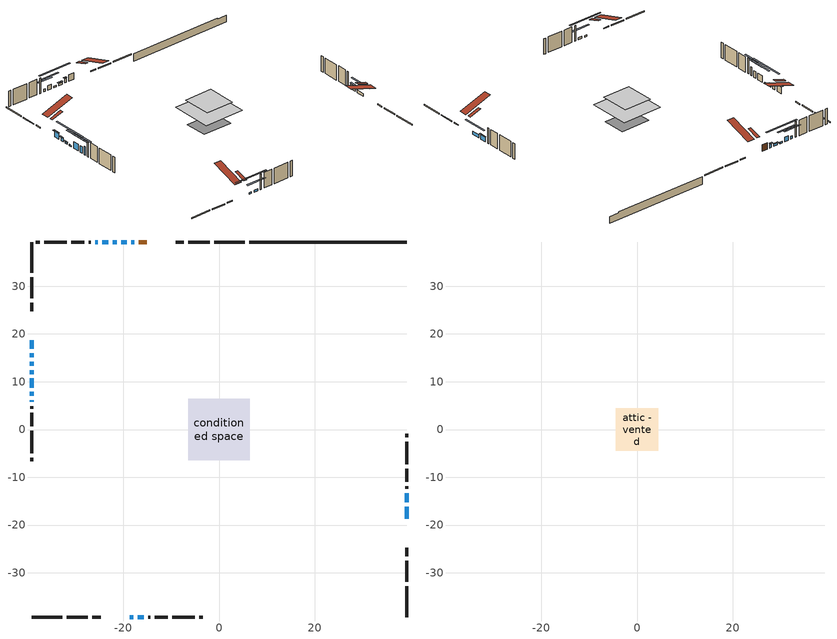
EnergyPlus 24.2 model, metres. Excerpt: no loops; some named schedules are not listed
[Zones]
conditioned space
 floor outside (Floor1 construction): -2.36,-2.36 -2.36,2.36 2.36,2.36 2.36,-2.36 z0.31
 floor adiabatic (AdiabaticFloorConstruction): -6.46,-6.46 -6.46,6.46 6.46,6.46 6.46,-6.46 z2.75
 floor foundation (Slab1 construction): -4.73,-3.5 -4.73,3.5 4.73,3.5 4.73,-3.5 z-2.01
 wall outside (RimJoist1 construction): 5.4,39.25 -1.04,39.25 / -39.25,-39.25 -32.81,-39.25 / -39.25,39.25 -39.25,32.81 / 39.25,-39.25 39.25,-32.81 z0.31:0.61
 wall outside (RimJoist2 construction): -1.97,39.25 -6.41,39.25 / -31.88,-39.25 -27.44,-39.25 / -39.25,31.88 -39.25,27.44 / 39.25,-31.88 39.25,-27.44 z0.31:0.61
 wall outside (RimJoist3 construction): -7.34,39.25 -9.07,39.25 / -26.51,-39.25 -24.78,-39.25 / -39.25,26.51 -39.25,24.78 / 39.25,-26.51 39.25,-24.78 z0.31:0.61
 wall outside (AdiabaticWallConstruction 1): -15.13,39.25 -16.85,39.25 z0.31:2.34
 wall outside (AdiabaticWallConstruction): 39.25,-18.72 39.25,-16.13 / -25.35,39.25 -25.89,39.25 z0.31:1.17; 39.25,-15.2 39.25,-13.29 z0.31:1.83; -17.77,39.25 -18.36,39.25 z0.31:1.63; -19.29,39.25 -20.51,39.25 / -17,-39.25 -15.78,-39.25 z0.31:0.92; -39.25,18.72 -39.25,16.91 / -39.25,7.85 -39.25,7.09 z0.31:2.29; -39.25,15.99 -39.25,15.15 z0.31:1.53; -39.25,14.22 -39.25,13.33 z0.31:0.95; -21.43,39.25 -22.22,39.25 / -18.72,-39.25 -17.93,-39.25 / -39.25,12.4 -39.25,11.61 z0.31:0.72; -23.15,39.25 -24.42,39.25 z0.31:1.66; -39.25,10.68 -39.25,8.78 z0.31:2.34; -39.25,6.16 -39.25,5.78 z0.31:2.95
 wall outside (Wall1 construction): -26.81,39.25 -27.28,39.25 / -14.85,-39.25 -14.39,-39.25 / -39.25,4.85 -39.25,4.38 / 39.25,-12.36 39.25,-11.9 z0.31:5.19
 wall outside (Wall2 construction): -28.21,39.25 -30.97,39.25 / -13.46,-39.25 -10.7,-39.25 / -39.25,3.45 -39.25,0.69 / 39.25,-10.97 39.25,-8.2 z0.31:5.19
 wall outside (Wall3 construction): -31.9,39.25 -36.63,39.25 / -9.77,-39.25 -5.04,-39.25 / -39.25,-0.24 -39.25,-4.96 / 39.25,-7.28 39.25,-2.55 z0.31:5.19
 wall outside (Wall4 construction): -37.56,39.25 -38.32,39.25 / -4.11,-39.25 -3.35,-39.25 / -39.25,-5.89 -39.25,-6.66 / 39.25,-1.62 39.25,-0.86 z0.31:5.19
 wall foundation (FoundationWall1 construction): 6.33,39.25,-2.01 6.33,39.25,0.31 35.96,39.25,0.31 35.96,39.25,0.02 39.25,39.25,0.02 39.25,39.25,-2.01
 window (WindowConstruction): 39.25,-18.72 39.25,-16.13 z0.31:1.17
 window (WindowConstruction 7): 39.25,-15.2 39.25,-13.29 z0.31:1.83
 window (WindowConstruction 8): -17.77,39.25 -18.36,39.25 z0.31:1.63
 window (WindowConstruction 9): -19.29,39.25 -20.51,39.25 z0.31:0.92
 window (WindowConstruction 10): -39.25,18.72 -39.25,16.91 z0.31:2.29
 window (WindowConstruction 11): -39.25,15.98 -39.25,15.15 z0.31:1.53
 window (WindowConstruction 12): -39.25,14.22 -39.25,13.33 z0.31:0.94
 window (WindowConstruction 13): -21.44,39.25 -22.22,39.25 z0.31:0.72
 window (WindowConstruction 14): -18.72,-39.25 -17.93,-39.25 z0.31:0.72
 window (WindowConstruction 15): -39.25,12.4 -39.25,11.61 z0.31:0.72
 window (WindowConstruction 1): -23.15,39.25 -24.42,39.25 z0.31:1.66
 window (WindowConstruction 2): -25.35,39.25 -25.88,39.25 z0.31:1.17
 window (WindowConstruction 3): -17,-39.25 -15.78,-39.25 z0.31:0.92
 window (WindowConstruction 4): -39.25,10.68 -39.25,8.78 z0.31:2.34
 window (WindowConstruction 5): -39.25,7.85 -39.25,7.09 z0.31:2.29
 window (WindowConstruction 6): -39.25,6.16 -39.25,5.78 z0.31:2.95
 door (Door): -15.13,39.25 -16.85,39.25 z0.31:2.34
 ceiling adiabatic (AdiabaticFloorConstruction): 6.46,-6.46 6.46,6.46 -6.46,6.46 -6.46,-6.46 z2.75
 roof outside (Roof2 construction): -14.2,39.25,5.19 -14.2,35.55,6.42 -13.22,35.55,6.42 -13.22,39.25,5.19; -19.65,-39.25,5.19 -19.65,-35.55,6.42 -20.62,-35.55,6.42 -20.62,-39.25,5.19; -39.25,19.65,5.19 -35.55,19.65,6.42 -35.55,20.62,6.42 -39.25,20.62,5.19; 39.25,-19.65,5.19 35.55,-19.65,6.42 35.55,-20.62,6.42 39.25,-20.62,5.19
attic - vented
 floor to conditioned space (Floor2 construction Reversed): -4.47,-4.47 -4.47,4.47 4.47,4.47 4.47,-4.47 z5.19
 roof outside (Roof1 construction): -12.3,39.25,5.19 -12.3,30.53,8.09 -10,30.53,8.09 -10,39.25,5.19; -21.55,-39.25,5.19 -21.55,-30.53,8.09 -23.85,-30.53,8.09 -23.85,-39.25,5.19; -39.25,21.55,5.19 -30.53,21.55,8.09 -30.53,23.85,8.09 -39.25,23.85,5.19; 39.25,-21.55,5.19 30.53,-21.55,8.09 30.53,-23.85,8.09 39.25,-23.85,5.19
shading: 39.25,-13.49 39.25,-21.36 39.66,-21.36 39.66,-13.49 z3.81; 39.25,-13.09 39.25,-15.4 39.66,-15.4 39.66,-13.09 z2.04; -18.56,39.25 -17.57,39.25 -17.57,39.66 -18.56,39.66 z1.83; -20.71,39.25 -19.09,39.25 -19.09,39.66 -20.71,39.66 z1.12; -39.25,16.71 -39.25,18.92 -39.66,18.92 -39.66,16.71 z2.49; -39.25,14.95 -39.25,16.19 -39.66,16.19 -39.66,14.95 z1.73; -39.25,13.13 -39.25,14.42 -39.66,14.42 -39.66,13.13 z1.15; -27.3,39.25 -16.36,39.25 -16.36,39.66 -27.3,39.66 z5.8; -12.85,-39.25 -23.8,-39.25 -23.8,-39.66 -12.85,-39.66 z5.8; -39.25,6.53 -39.25,17.48 -39.66,17.48 -39.66,6.53 z5.8; -27.06,39.25 -20.51,39.25 -20.51,39.66 -27.06,39.66 z4.3; -28.52,39.25 -22.71,39.25 -22.71,39.66 -28.52,39.66 z3.81; -13.14,-39.25 -19.64,-39.25 -19.64,-39.66 -13.14,-39.66 z3.56; -39.25,6.14 -39.25,13.32 -39.66,13.32 -39.66,6.14 z4.98; -39.25,4.45 -39.25,10.49 -39.66,10.49 -39.66,4.45 z4.93; -39.25,3.14 -39.25,8.8 -39.66,8.8 -39.66,3.14 z5.59
[Building]
Building 1: Terrain=Suburbs
[Site:Location]
Erieau AUT_ON: Latitude {deg}=42.25; Longitude {deg}=-81.9; Time Zone {hr}=-5; Elevation {m}=178; Keep Site Location Information=Yes
[Site:GroundTemperature:Shallow]
5.2292, 3.30147, 3.1471, 4.0619, 7.73432, 11.3896, 14.5586, 16.5661, 16.7366, 15.1039, 12.0157, 8.47254
[Site:WaterMainsTemperature]
Calculation Method=Schedule; Temperature Schedule=mains temperature schedule
[Material] Roughness=Rough; Thermal Absorptance=0.9
Name | Thickness {m} | Conductivity {W/m-K} | Density {kg/m3} | Specific Heat {J/kg-K} | Solar Absorptance | Visible Absorptance
asphalt or fiberglass shingles | 0.00635 | 0.162714 | 1121.4 | 1465.45 | 0.4 | 0.4
ceiling loosefill ins | 0.169333 | 0.0480833 | 16.02 | 1046.75 | 0.7 | 0.7
ceiling stud and cavity | 0.1397 | 0.103981 | 65.682 | 1177.47 | 0.7 | 0.7
concrete 4.0 in. | 0.1016 | 1.803125 | 2242.8 | 837.4 | 0.7 | 0.7
concrete 8.0 in. | 0.2032 | 1.803125 | 2242.8 | 837.4 | 0.7 | 0.7
door material | 0.04445 | 0.053851 | 512.64 | 1214.23 | 0.7 | 0.7
exterior vertical ins | 0.00751583 | 0.029427 | 32.04 | 1214.23 | 0.7 | 0.7
floor covering | 0.0127 | 0.0433444 | 54.468 | 1339.84 | 0.6 | 0.6
floor rigid ins | 0.103632 | 0.029427 | 32.04 | 1214.23 | 0.7 | 0.7
floor rigid ins 1; wall rigid ins | 0.512978 | 0.029427 | 32.04 | 1214.23 | 0.7 | 0.7
floor stud and cavity | 0.1397 | 0.231172 | 92.3553 | 1139.71 | 0.7 | 0.7
floor stud and cavity 1 | 0.1397 | 1.75129 | 37.0049 | 1207.88 | 0.7 | 0.7
furniture material conditioned space 1 | 0.1524 | 0.115458 | 640.8 | 1214.23 | 0.6 | 0.6
gypsum board | 0.0127 | 0.160291 | 801 | 837.4 | 0.6 | 0.6
gypsum board 1 | 0.0127 | 0.160291 | 801 | 837.4 | 0.7 | 0.7
osb sheathing 0.5 in. | 0.0127 | 0.115458 | 512.64 | 1214.23 | 0.7 | 0.7
osb sheathing 0.75 in. | 0.01905 | 0.115458 | 512.64 | 1214.23 | 0.7 | 0.7
osb sheathing 2.0 in. | 0.0508 | 0.115458 | 512.64 | 1214.23 | 0.7 | 0.7
rim joist rigid ins; roof rigid ins | 0.051816 | 0.029427 | 32.04 | 1214.23 | 0.7 | 0.7
rim joist stud and cavity | 0.0508 | 0.308293 | 125.044 | 1163.47 | 0.6 | 0.6
rim joist stud and cavity 1 | 0.0508 | 0.311623 | 125.044 | 1163.47 | 0.6 | 0.6
rim joist stud and cavity 2 | 0.0508 | 0.325695 | 125.044 | 1163.47 | 0.6 | 0.6
roof stud and cavity | 0.2032 | 0.22998 | 78.34581 | 1123.46 | 0.7 | 0.7
slab rigid ins | 0.00025908 | 0.029427 | 32.04 | 1214.23 | 0.7 | 0.7
wall stud and cavity | 0.1397 | 0.0868986 | 139.0536 | 1170.24 | 0.7 | 0.7
wall stud and cavity 1 | 0.1397 | 0.0824723 | 139.0536 | 1170.24 | 0.7 | 0.7
wall stud and cavity 2 | 0.1397 | 0.0818765 | 139.0536 | 1170.24 | 0.7 | 0.7
wall stud and cavity 3 | 0.1397 | 0.112697 | 139.0536 | 1170.24 | 0.7 | 0.7
wall stud and cavity 4 | 0.0889 | 0.380278 | 52.3479 | 1209.89 | 0.7 | 0.7
wall stud and cavity 5 | 0.0889 | 0.391764 | 83.0341 | 1211.67 | 0.7 | 0.7
wood siding | 0.0254 | 0.102417 | 544.68 | 1172.36 | 0.4 | 0.4
wood siding 1; wood siding 2; wood siding 3 | 0.0254 | 0.102417 | 544.68 | 1172.36 | 0.7 | 0.7
[WindowMaterial:SimpleGlazingSystem]
Name | U-Factor {W/m2-K} | Solar Heat Gain Coefficient
WindowMaterial | 2.4739 | 0.61
WindowMaterial 1 | 2.42507 | 0.63
WindowMaterial 10 | 2.94177 | 0.65
WindowMaterial 11 | 2.557939 | 0.57
WindowMaterial 12 | 2.66525 | 0.52
WindowMaterial 2 | 2.59371 | 0.55
WindowMaterial 3 | 2.5375 | 0.58
WindowMaterial 4 | 2.97414 | 0.6
WindowMaterial 5 | 3.01899 | 0.58
WindowMaterial 6 | 3.3222 | 0.59
WindowMaterial 7 | 2.381921 | 0.65
WindowMaterial 8 | 2.53977 | 0.58
WindowMaterial 9 | 2.97981 | 0.59
[Construction]
AdiabaticFloorConstruction: floor stud and cavity 1, floor rigid ins 1, osb sheathing 0.75 in., floor covering
AdiabaticWallConstruction: wood siding 2, wall rigid ins, wall stud and cavity 4, gypsum board
AdiabaticWallConstruction 1: wood siding 3, wall rigid ins, wall stud and cavity 4, gypsum board
Door: door material
Floor1 construction: floor stud and cavity, floor rigid ins, osb sheathing 0.75 in., floor covering
Floor2 construction Reversed: gypsum board, ceiling stud and cavity, ceiling loosefill ins
FoundationWall1 construction: concrete 8.0 in., gypsum board 1
furniture construction conditioned space 1: furniture material conditioned space 1
PartitionWallConstruction: gypsum board, wall stud and cavity 5, gypsum board
RimJoist1 construction: wood siding 1, rim joist rigid ins, osb sheathing 2.0 in., rim joist stud and cavity
RimJoist2 construction: wood siding 1, rim joist rigid ins, osb sheathing 2.0 in., rim joist stud and cavity 1
RimJoist3 construction: wood siding 1, rim joist rigid ins, osb sheathing 2.0 in., rim joist stud and cavity 2
Roof1 construction: asphalt or fiberglass shingles
Roof2 construction: asphalt or fiberglass shingles, roof rigid ins, osb sheathing 0.75 in., roof stud and cavity, gypsum board
Slab1 construction: slab rigid ins, concrete 4.0 in.
Wall1 construction: wood siding, osb sheathing 0.5 in., wall stud and cavity, gypsum board
Wall2 construction: wood siding, osb sheathing 0.5 in., wall stud and cavity 1, gypsum board
Wall3 construction: wood siding, osb sheathing 0.5 in., wall stud and cavity 2, gypsum board
Wall4 construction: wood siding, osb sheathing 0.5 in., wall stud and cavity 3, gypsum board
WindowConstruction: WindowMaterial
WindowConstruction 1: WindowMaterial 1
WindowConstruction 10: WindowMaterial 9
WindowConstruction 11: WindowMaterial 10
WindowConstruction 12: WindowMaterial 11
WindowConstruction 13; WindowConstruction 14; WindowConstruction 15: WindowMaterial 12
WindowConstruction 2: WindowMaterial 2
WindowConstruction 3; WindowConstruction 9: WindowMaterial 3
WindowConstruction 4: WindowMaterial 4
WindowConstruction 5: WindowMaterial 5
WindowConstruction 6: WindowMaterial 6
WindowConstruction 7: WindowMaterial 7
WindowConstruction 8: WindowMaterial 8
[Zone] Multiplier=1; Part of Total Floor Area=Yes
Name | Volume {m3}
attic - vented | 37.7619
conditioned space | 595.8
[Space]
Name | Zone | Volume {m3}
attic - vented 1 | attic - vented | 37.7619
conditioned space 1 | conditioned space | 595.8
[ZoneInfiltration:EffectiveLeakageArea]
infil attic - vented 1: Zone or Space=attic - vented 1; Schedule=Always On Discrete; Effective Air Leakage Area {cm2}=3843.36; Stack Coefficient=0.000202022; Wind Coefficient=9.60327e-06
[ZoneMixing]
whole house fan mix: Zone or Space=attic - vented; Schedule=Always On Continuous; Design Flow Rate Calculation Method=Flow/Zone; Design Flow Rate {m3/s}=0; Source Zone or Space=conditioned space
[SurfaceProperty:ExposedFoundationPerimeter]
Slab1: Exposed Perimeter Calculation Method=TotalExposedPerimeter; Total Exposed Perimeter {m}=32.918
[InternalMass] Zone or ZoneList=conditioned space; Space or SpaceList=conditioned space 1
Name | Construction | Surface Area {m2}
furniture mass conditioned space 1 | furniture construction conditioned space 1 | 102.092
partition wall mass | PartitionWallConstruction | 255.23
[Lights]
interior lighting: Zone or ZoneList or Space or SpaceList=conditioned space 1; Schedule=interior lighting schedule; Design Level Calculation Method=LightingLevel; Lighting Level {W}=343.2; Return Air Fraction=0; Fraction Radiant=0.6; Fraction Visible=0.2; Fraction Replaceable=1
[People]
occupants: Zone or ZoneList or Space or SpaceList=conditioned space 1; Number of People Schedule=occupants schedule; Number of People Calculation Method=People; Number of People=3; Fraction Radiant=0.314171; Sensible Heat Fraction=0.56303; Activity Level Schedule=occupants activity schedule; Carbon Dioxide Generation Rate {m3/s-W}=0; Enable ASHRAE 55 Comfort Warnings=No; Mean Radiant Temperature Calculation Type=EnclosureAveraged
[ElectricEquipment] Zone or ZoneList or Space or SpaceList=conditioned space 1; Design Level Calculation Method=EquipmentLevel
Name | Schedule | Design Level {W} | Fraction Latent | Fraction Radiant | Fraction Lost
clothes dryer | clothes dryer schedule | 140.772 | 0.015 | 0.081 | 0.85
clothes washer | clothes washer schedule | 32.1985 | 0.03 | 0.162 | 0.7
cooking range | cooking range schedule | 215.147 | 0.08 | 0.432 | 0.2
dishwasher | dishwasher schedule | 66.8632 | 0.3 | 0.18 | 0.4
fridge | fridge schedule | 72.9452 | 0 | 0.6 | 0
mech vent bath fan 0 | mech vent bath fan 0 schedule | 50.2 | 0 | 0 | 1
mech vent bath fan 1 | mech vent bath fan 1 schedule | 50.2 | 0 | 0 | 1
mech vent house fan | mech vent house fan schedule | 0 | 0 | 0 | 1
mech vent house fan cfis | mech vent house fan cfis schedule | 0 | 0 | 0 | 0
mech vent range fan 0 | mech vent range fan 0 schedule | 57 | 0 | 0 | 1
misc plug loads | misc plug loads schedule | 494.7 | 0.045 | 0.513 | 0.1
whole house fan | Always On Discrete | 0 | 0 | 0 | 1
[OtherEquipment] Zone or ZoneList or Space or SpaceList=conditioned space 1; Design Level Calculation Method=EquipmentLevel
Name | Fuel Type | Schedule | Design Level {W} | Fraction Latent | Fraction Radiant | Fraction Lost
clothes dryer 1 | Electricity | clothes dryer schedule | 0 | 0.015 | 0.081 | 0.85
cooking range 1 | Electricity | cooking range schedule | 0 | 0.08 | 0.432 | 0.2
general water use latent | None | general water use schedule | 62.594 | 1 | 0 | 0
general water use sensible | None | general water use schedule | -61.6891 | 0 | 0.6 | 0
mech vent house fan latent load | None | Always On Discrete | 0 | 1 | 0 | 0
mech vent house fan sensible load | None | Always On Discrete | 0 | 0 | 0 | 0
water heater energy adjustment1 | NaturalGas | Always On Discrete | 0.01 | 0 | 0 | 1
[ZoneInfiltration:DesignFlowRate] Zone or ZoneList or Space or SpaceList=conditioned space 1; Schedule=Always On Discrete; Design Flow Rate Calculation Method=Flow/Zone; Design Flow Rate {m3/s}=0
infil flow; natural vent flow; whole house fan flow
[Foundation:Kiva]
Foundation Kiva 1: Initial Indoor Air Temperature {C}=18; Wall Height Above Grade {m}=0.309982; Wall Depth Below Slab {m}=0.2032; Custom Block Material Name 1=exterior vertical ins; Custom Block Depth 1 {m}=2.31999; Custom Block X Position 1 {m}=0.2159; Custom Block Z Position 1 {m}=0
[Foundation:Kiva:Settings]
Soil Conductivity {W/m-K}=0.849921; Soil Density {kg/m3}=1842.3; Soil Specific Heat {J/kg-K}=418.7; Ground Solar Absorptivity=0.9; Ground Thermal Absorptivity=0.9; Ground Surface Roughness {m}=0.03; Far-Field Width {m}=40; Deep-Ground Boundary Condition=ZeroFlux; Deep-Ground Depth {m}=40; Minimum Cell Dimension {m}=0.2; Maximum Cell Growth Coefficient=3; Simulation Timestep=Timestep
[Exterior:Lights]
exterior lighting: Schedule=exterior lighting schedule; Design Level {W}=75.6
[Schedule:Constant]
Name | Hourly Value
Always On Continuous; mech vent house fan schedule; mech vent house fan cfis schedule; Always On Discrete | 1
occupants activity schedule | 117.228
fridge schedule | 0
[Schedule:Week:Daily]
interior lighting schedule Week Rule - Jan1-Jan27: interior lighting schedule day, interior lighting schedule day, interior lighting schedule day, interior lighting schedule day, interior lighting schedule day, interior lighting schedule day, interior lighting schedule day, interior lighting schedule default day, interior lighting schedule default day, interior lighting schedule default day, interior lighting schedule default day, interior lighting schedule default day
interior lighting schedule Week Rule - Jan28-Feb3: interior lighting schedule day, interior lighting schedule day, interior lighting schedule day, interior lighting schedule day, interior lighting schedule day 1, interior lighting schedule day 1, interior lighting schedule day 1, interior lighting schedule default day, interior lighting schedule default day, interior lighting schedule default day, interior lighting schedule default day, interior lighting schedule default day
interior lighting schedule Week Rule - Feb4-Feb24: interior lighting schedule day 1, interior lighting schedule day 1, interior lighting schedule day 1, interior lighting schedule day 1, interior lighting schedule day 1, interior lighting schedule day 1, interior lighting schedule day 1, interior lighting schedule default day, interior lighting schedule default day, interior lighting schedule default day, interior lighting schedule default day, interior lighting schedule default day
interior lighting schedule Week Rule - Feb25-Mar3: interior lighting schedule day 1, interior lighting schedule day 1, interior lighting schedule day 1, interior lighting schedule day 1, interior lighting schedule day 2, interior lighting schedule day 2, interior lighting schedule day 2, interior lighting schedule default day, interior lighting schedule default day, interior lighting schedule default day, interior lighting schedule default day, interior lighting schedule default day
interior lighting schedule Week Rule - Mar4-Mar31: interior lighting schedule day 2, interior lighting schedule day 2, interior lighting schedule day 2, interior lighting schedule day 2, interior lighting schedule day 2, interior lighting schedule day 2, interior lighting schedule day 2, interior lighting schedule default day, interior lighting schedule default day, interior lighting schedule default day, interior lighting schedule default day, interior lighting schedule default day
interior lighting schedule Week Rule - Apr1-Apr28: interior lighting schedule day 3, interior lighting schedule day 3, interior lighting schedule day 3, interior lighting schedule day 3, interior lighting schedule day 3, interior lighting schedule day 3, interior lighting schedule day 3, interior lighting schedule default day, interior lighting schedule default day, interior lighting schedule default day, interior lighting schedule default day, interior lighting schedule default day
interior lighting schedule Week Rule - Apr29-May5: interior lighting schedule day 3, interior lighting schedule day 3, interior lighting schedule day 4, interior lighting schedule day 4, interior lighting schedule day 4, interior lighting schedule day 4, interior lighting schedule day 4, interior lighting schedule default day, interior lighting schedule default day, interior lighting schedule default day, interior lighting schedule default day, interior lighting schedule default day
interior lighting schedule Week Rule - May6-May26: interior lighting schedule day 4, interior lighting schedule day 4, interior lighting schedule day 4, interior lighting schedule day 4, interior lighting schedule day 4, interior lighting schedule day 4, interior lighting schedule day 4, interior lighting schedule default day, interior lighting schedule default day, interior lighting schedule default day, interior lighting schedule default day, interior lighting schedule default day
interior lighting schedule Week Rule - May27-Jun2: interior lighting schedule day 4, interior lighting schedule day 4, interior lighting schedule day 4, interior lighting schedule day 4, interior lighting schedule day 4, interior lighting schedule day 5, interior lighting schedule day 5, interior lighting schedule default day, interior lighting schedule default day, interior lighting schedule default day, interior lighting schedule default day, interior lighting schedule default day
interior lighting schedule Week Rule - Jun3-Jun30: interior lighting schedule day 5, interior lighting schedule day 5, interior lighting schedule day 5, interior lighting schedule day 5, interior lighting schedule day 5, interior lighting schedule day 5, interior lighting schedule day 5, interior lighting schedule default day, interior lighting schedule default day, interior lighting schedule default day, interior lighting schedule default day, interior lighting schedule default day
interior lighting schedule Week Rule - Jul1-Jul28: interior lighting schedule day 6, interior lighting schedule day 6, interior lighting schedule day 6, interior lighting schedule day 6, interior lighting schedule day 6, interior lighting schedule day 6, interior lighting schedule day 6, interior lighting schedule default day, interior lighting schedule default day, interior lighting schedule default day, interior lighting schedule default day, interior lighting schedule default day
interior lighting schedule Week Rule - Jul29-Aug4: interior lighting schedule day 6, interior lighting schedule day 6, interior lighting schedule day 6, interior lighting schedule day 7, interior lighting schedule day 7, interior lighting schedule day 7, interior lighting schedule day 7, interior lighting schedule default day, interior lighting schedule default day, interior lighting schedule default day, interior lighting schedule default day, interior lighting schedule default day
interior lighting schedule Week Rule - Aug5-Aug25: interior lighting schedule day 7, interior lighting schedule day 7, interior lighting schedule day 7, interior lighting schedule day 7, interior lighting schedule day 7, interior lighting schedule day 7, interior lighting schedule day 7, interior lighting schedule default day, interior lighting schedule default day, interior lighting schedule default day, interior lighting schedule default day, interior lighting schedule default day
interior lighting schedule Week Rule - Aug26-Sep1: interior lighting schedule day 7, interior lighting schedule day 7, interior lighting schedule day 7, interior lighting schedule day 7, interior lighting schedule day 7, interior lighting schedule day 7, interior lighting schedule day 8, interior lighting schedule default day, interior lighting schedule default day, interior lighting schedule default day, interior lighting schedule default day, interior lighting schedule default day
interior lighting schedule Week Rule - Sep2-Sep29: interior lighting schedule day 8, interior lighting schedule day 8, interior lighting schedule day 8, interior lighting schedule day 8, interior lighting schedule day 8, interior lighting schedule day 8, interior lighting schedule day 8, interior lighting schedule default day, interior lighting schedule default day, interior lighting schedule default day, interior lighting schedule default day, interior lighting schedule default day
interior lighting schedule Week Rule - Sep30-Oct6: interior lighting schedule day 8, interior lighting schedule day 9, interior lighting schedule day 9, interior lighting schedule day 9, interior lighting schedule day 9, interior lighting schedule day 9, interior lighting schedule day 9, interior lighting schedule default day, interior lighting schedule default day, interior lighting schedule default day, interior lighting schedule default day, interior lighting schedule default day
interior lighting schedule Week Rule - Oct7-Oct27: interior lighting schedule day 9, interior lighting schedule day 9, interior lighting schedule day 9, interior lighting schedule day 9, interior lighting schedule day 9, interior lighting schedule day 9, interior lighting schedule day 9, interior lighting schedule default day, interior lighting schedule default day, interior lighting schedule default day, interior lighting schedule default day, interior lighting schedule default day
interior lighting schedule Week Rule - Oct28-Nov3: interior lighting schedule day 9, interior lighting schedule day 9, interior lighting schedule day 9, interior lighting schedule day 9, interior lighting schedule day 10, interior lighting schedule day 10, interior lighting schedule day 10, interior lighting schedule default day, interior lighting schedule default day, interior lighting schedule default day, interior lighting schedule default day, interior lighting schedule default day
interior lighting schedule Week Rule - Nov4-Nov24: interior lighting schedule day 10, interior lighting schedule day 10, interior lighting schedule day 10, interior lighting schedule day 10, interior lighting schedule day 10, interior lighting schedule day 10, interior lighting schedule day 10, interior lighting schedule default day, interior lighting schedule default day, interior lighting schedule default day, interior lighting schedule default day, interior lighting schedule default day
interior lighting schedule Week Rule - Nov25-Dec1: interior lighting schedule day 10, interior lighting schedule day 10, interior lighting schedule day 10, interior lighting schedule day 10, interior lighting schedule day 10, interior lighting schedule day 10, interior lighting schedule day 11, interior lighting schedule default day, interior lighting schedule default day, interior lighting schedule default day, interior lighting schedule default day, interior lighting schedule default day
interior lighting schedule Week Rule - Dec2-Dec31: interior lighting schedule day 11, interior lighting schedule day 11, interior lighting schedule day 11, interior lighting schedule day 11, interior lighting schedule day 11, interior lighting schedule day 11, interior lighting schedule day 11, interior lighting schedule default day, interior lighting schedule default day, interior lighting schedule default day, interior lighting schedule default day, interior lighting schedule default day
occupants schedule Week Rule - Jan1-Dec31: occupants schedule day, occupants schedule day, occupants schedule day, occupants schedule day, occupants schedule day, occupants schedule day, occupants schedule day, occupants schedule default day, occupants schedule default day, occupants schedule default day, occupants schedule default day, occupants schedule default day
clothes dryer schedule Week Rule - Jan1-Dec31: clothes dryer schedule day, clothes dryer schedule day, clothes dryer schedule day, clothes dryer schedule day, clothes dryer schedule day, clothes dryer schedule day, clothes dryer schedule day, clothes dryer schedule default day, clothes dryer schedule default day, clothes dryer schedule default day, clothes dryer schedule default day, clothes dryer schedule default day
clothes washer schedule Week Rule - Jan1-Dec31: clothes washer schedule day, clothes washer schedule day, clothes washer schedule day, clothes washer schedule day, clothes washer schedule day, clothes washer schedule day, clothes washer schedule day, clothes washer schedule default day, clothes washer schedule default day, clothes washer schedule default day, clothes washer schedule default day, clothes washer schedule default day
cooking range schedule Week Rule - Jan1-Dec31: cooking range schedule day, cooking range schedule day, cooking range schedule day, cooking range schedule day, cooking range schedule day, cooking range schedule day, cooking range schedule day, cooking range schedule default day, cooking range schedule default day, cooking range schedule default day, cooking range schedule default day, cooking range schedule default day
dishwasher schedule Week Rule - Jan1-Dec31: dishwasher schedule day, dishwasher schedule day, dishwasher schedule day, dishwasher schedule day, dishwasher schedule day, dishwasher schedule day, dishwasher schedule day, dishwasher schedule default day, dishwasher schedule default day, dishwasher schedule default day, dishwasher schedule default day, dishwasher schedule default day
mech vent bath fan 0 schedule Week Rule - Jan1-Dec31: mech vent bath fan 0 schedule day, mech vent bath fan 0 schedule day, mech vent bath fan 0 schedule day, mech vent bath fan 0 schedule day, mech vent bath fan 0 schedule day, mech vent bath fan 0 schedule day, mech vent bath fan 0 schedule day, mech vent bath fan 0 schedule default day, mech vent bath fan 0 schedule default day, mech vent bath fan 0 schedule default day, mech vent bath fan 0 schedule default day, mech vent bath fan 0 schedule default day
mech vent bath fan 1 schedule Week Rule - Jan1-Dec31: mech vent bath fan 1 schedule day, mech vent bath fan 1 schedule day, mech vent bath fan 1 schedule day, mech vent bath fan 1 schedule day, mech vent bath fan 1 schedule day, mech vent bath fan 1 schedule day, mech vent bath fan 1 schedule day, mech vent bath fan 1 schedule default day, mech vent bath fan 1 schedule default day, mech vent bath fan 1 schedule default day, mech vent bath fan 1 schedule default day, mech vent bath fan 1 schedule default day
mech vent range fan 0 schedule Week Rule - Jan1-Dec31: mech vent range fan 0 schedule day, mech vent range fan 0 schedule day, mech vent range fan 0 schedule day, mech vent range fan 0 schedule day, mech vent range fan 0 schedule day, mech vent range fan 0 schedule day, mech vent range fan 0 schedule day, mech vent range fan 0 schedule default day, mech vent range fan 0 schedule default day, mech vent range fan 0 schedule default day, mech vent range fan 0 schedule default day, mech vent range fan 0 schedule default day
misc plug loads schedule Week Rule - Jan1-Dec31: misc plug loads schedule day, misc plug loads schedule day, misc plug loads schedule day, misc plug loads schedule day, misc plug loads schedule day, misc plug loads schedule day, misc plug loads schedule day, misc plug loads schedule default day, misc plug loads schedule default day, misc plug loads schedule default day, misc plug loads schedule default day, misc plug loads schedule default day
general water use schedule Week Rule - Jan1-Dec31: general water use schedule day, general water use schedule day, general water use schedule day, general water use schedule day, general water use schedule day, general water use schedule day, general water use schedule day, general water use schedule default day, general water use schedule default day, general water use schedule default day, general water use schedule default day, general water use schedule default day
exterior lighting schedule Week Rule - Jan1-Jan27: exterior lighting schedule day, exterior lighting schedule day, exterior lighting schedule day, exterior lighting schedule day, exterior lighting schedule day, exterior lighting schedule day, exterior lighting schedule day, exterior lighting schedule default day, exterior lighting schedule default day, exterior lighting schedule default day, exterior lighting schedule default day, exterior lighting schedule default day
exterior lighting schedule Week Rule - Jan28-Feb3: exterior lighting schedule day, exterior lighting schedule day, exterior lighting schedule day, exterior lighting schedule day, exterior lighting schedule day 1, exterior lighting schedule day 1, exterior lighting schedule day 1, exterior lighting schedule default day, exterior lighting schedule default day, exterior lighting schedule default day, exterior lighting schedule default day, exterior lighting schedule default day
exterior lighting schedule Week Rule - Feb4-Feb24: exterior lighting schedule day 1, exterior lighting schedule day 1, exterior lighting schedule day 1, exterior lighting schedule day 1, exterior lighting schedule day 1, exterior lighting schedule day 1, exterior lighting schedule day 1, exterior lighting schedule default day, exterior lighting schedule default day, exterior lighting schedule default day, exterior lighting schedule default day, exterior lighting schedule default day
exterior lighting schedule Week Rule - Feb25-Mar3: exterior lighting schedule day 1, exterior lighting schedule day 1, exterior lighting schedule day 1, exterior lighting schedule day 1, exterior lighting schedule day 2, exterior lighting schedule day 2, exterior lighting schedule day 2, exterior lighting schedule default day, exterior lighting schedule default day, exterior lighting schedule default day, exterior lighting schedule default day, exterior lighting schedule default day
exterior lighting schedule Week Rule - Mar4-Mar31: exterior lighting schedule day 2, exterior lighting schedule day 2, exterior lighting schedule day 2, exterior lighting schedule day 2, exterior lighting schedule day 2, exterior lighting schedule day 2, exterior lighting schedule day 2, exterior lighting schedule default day, exterior lighting schedule default day, exterior lighting schedule default day, exterior lighting schedule default day, exterior lighting schedule default day
exterior lighting schedule Week Rule - Apr1-Apr28: exterior lighting schedule day 3, exterior lighting schedule day 3, exterior lighting schedule day 3, exterior lighting schedule day 3, exterior lighting schedule day 3, exterior lighting schedule day 3, exterior lighting schedule day 3, exterior lighting schedule default day, exterior lighting schedule default day, exterior lighting schedule default day, exterior lighting schedule default day, exterior lighting schedule default day
[Schedule:Year]
interior lighting schedule: interior lighting schedule Week Rule - Jan1-Jan27, 1, 1, 1, 27, interior lighting schedule Week Rule - Jan28-Feb3, 1, 28, 2, 3, interior lighting schedule Week Rule - Feb4-Feb24, 2, 4, 2, 24, interior lighting schedule Week Rule - Feb25-Mar3, 2, 25, 3, 3, interior lighting schedule Week Rule - Mar4-Mar31, 3, 4, 3, 31, interior lighting schedule Week Rule - Apr1-Apr28, 4, 1, 4, 28, interior lighting schedule Week Rule - Apr29-May5, 4, 29, 5, 5, interior lighting schedule Week Rule - May6-May26, 5, 6, 5, 26, interior lighting schedule Week Rule - May27-Jun2, 5, 27, 6, 2, interior lighting schedule Week Rule - Jun3-Jun30, 6, 3, 6, 30, interior lighting schedule Week Rule - Jul1-Jul28, 7, 1, 7, 28, interior lighting schedule Week Rule - Jul29-Aug4, 7, 29, 8, 4, interior lighting schedule Week Rule - Aug5-Aug25, 8, 5, 8, 25, interior lighting schedule Week Rule - Aug26-Sep1, 8, 26, 9, 1, interior lighting schedule Week Rule - Sep2-Sep29, 9, 2, 9, 29, interior lighting schedule Week Rule - Sep30-Oct6, 9, 30, 10, 6, interior lighting schedule Week Rule - Oct7-Oct27, 10, 7, 10, 27, interior lighting schedule Week Rule - Oct28-Nov3, 10, 28, 11, 3, interior lighting schedule Week Rule - Nov4-Nov24, 11, 4, 11, 24, interior lighting schedule Week Rule - Nov25-Dec1, 11, 25, 12, 1, interior lighting schedule Week Rule - Dec2-Dec31, 12, 2, 12, 31
occupants schedule: occupants schedule Week Rule - Jan1-Dec31, 1, 1, 12, 31
clothes dryer schedule: clothes dryer schedule Week Rule - Jan1-Dec31, 1, 1, 12, 31
clothes washer schedule: clothes washer schedule Week Rule - Jan1-Dec31, 1, 1, 12, 31
cooking range schedule: cooking range schedule Week Rule - Jan1-Dec31, 1, 1, 12, 31
dishwasher schedule: dishwasher schedule Week Rule - Jan1-Dec31, 1, 1, 12, 31
mech vent bath fan 0 schedule: mech vent bath fan 0 schedule Week Rule - Jan1-Dec31, 1, 1, 12, 31
mech vent bath fan 1 schedule: mech vent bath fan 1 schedule Week Rule - Jan1-Dec31, 1, 1, 12, 31
mech vent range fan 0 schedule: mech vent range fan 0 schedule Week Rule - Jan1-Dec31, 1, 1, 12, 31
misc plug loads schedule: misc plug loads schedule Week Rule - Jan1-Dec31, 1, 1, 12, 31
general water use schedule: general water use schedule Week Rule - Jan1-Dec31, 1, 1, 12, 31
exterior lighting schedule: exterior lighting schedule Week Rule - Jan1-Jan27, 1, 1, 1, 27, exterior lighting schedule Week Rule - Jan28-Feb3, 1, 28, 2, 3, exterior lighting schedule Week Rule - Feb4-Feb24, 2, 4, 2, 24, exterior lighting schedule Week Rule - Feb25-Mar3, 2, 25, 3, 3, exterior lighting schedule Week Rule - Mar4-Mar31, 3, 4, 3, 31, exterior lighting schedule Week Rule - Apr1-Apr28, 4, 1, 4, 28, exterior lighting schedule Week Rule - Apr29-May5, 4, 29, 5, 5, exterior lighting schedule Week Rule - May6-May26, 5, 6, 5, 26, exterior lighting schedule Week Rule - May27-Jun2, 5, 27, 6, 2, exterior lighting schedule Week Rule - Jun3-Jun30, 6, 3, 6, 30, exterior lighting schedule Week Rule - Jul1-Jul28, 7, 1, 7, 28, exterior lighting schedule Week Rule - Jul29-Aug4, 7, 29, 8, 4, exterior lighting schedule Week Rule - Aug5-Aug25, 8, 5, 8, 25, exterior lighting schedule Week Rule - Aug26-Sep1, 8, 26, 9, 1, exterior lighting schedule Week Rule - Sep2-Sep29, 9, 2, 9, 29, exterior lighting schedule Week Rule - Sep30-Oct6, 9, 30, 10, 6, exterior lighting schedule Week Rule - Oct7-Oct27, 10, 7, 10, 27, exterior lighting schedule Week Rule - Oct28-Nov3, 10, 28, 11, 3, exterior lighting schedule Week Rule - Nov4-Nov24, 11, 4, 11, 24, exterior lighting schedule Week Rule - Nov25-Dec1, 11, 25, 12, 1, exterior lighting schedule Week Rule - Dec2-Dec31, 12, 2, 12, 31
[Schedule:Compact]
mains temperature schedule: Through: 01/01, For: AllDays, Until: 24:00, 8.89333, Through: 01/02, For: AllDays, Until: 24:00, 8.82722, Through: 01/03, For: AllDays, Until: 24:00, 8.76167, Through: 01/04, For: AllDays, Until: 24:00, 8.69778, Through: 01/05, For: AllDays, Until: 24:00, 8.635, Through: 01/06, For: AllDays, Until: 24:00, 8.57333, Through: 01/07, For: AllDays, Until: 24:00, 8.51333, Through: 01/08, For: AllDays, Until: 24:00, 8.455, Through: 01/09, For: AllDays, Until: 24:00, 8.39778, Through: 01/10, For: AllDays, Until: 24:00, 8.34167, Through: 01/11, For: AllDays, Until: 24:00, 8.28722, Through: 01/12, For: AllDays, Until: 24:00, 8.23444, Through: 01/13, For: AllDays, Until: 24:00, 8.18278, Through: 01/14, For: AllDays, Until: 24:00, 8.13222, Through: 01/15, For: AllDays, Until: 24:00, 8.08389, Through: 01/16, For: AllDays, Until: 24:00, 8.03667, Through: 01/17, For: AllDays, Until: 24:00, 7.99111, Through: 01/18, For: AllDays, Until: 24:00, 7.94667, Through: 01/19, For: AllDays, Until: 24:00, 7.90389, Through: 01/20, For: AllDays, Until: 24:00, 7.86278, Through: 01/21, For: AllDays, Until: 24:00, 7.82333, Through: 01/22, For: AllDays, Until: 24:00, 7.78556, Through: 01/23, For: AllDays, Until: 24:00, 7.74889, Through: 01/24, For: AllDays, Until: 24:00, 7.71444, Through: 01/25, For: AllDays, Until: 24:00, 7.68111, Through: 01/26, For: AllDays, Until: 24:00, 7.64944, Through: 01/27, For: AllDays, Until: 24:00, 7.61944, Through: 01/28, For: AllDays, Until: 24:00, 7.59111, Through: 01/29, For: AllDays, Until: 24:00, 7.56444, Through: 01/30, For: AllDays, Until: 24:00, 7.53944, Through: 01/31, For: AllDays, Until: 24:00, 7.51611, Through: 02/01, For: AllDays, Until: 24:00, 7.49444, Through: 02/02, For: AllDays, Until: 24:00, 7.47389, Through: 02/03, For: AllDays, Until: 24:00, 7.45556, Through: 02/04, For: AllDays, Until: 24:00, 7.43889, Through: 02/05, For: AllDays, Until: 24:00, 7.42389, Through: 02/06, For: AllDays, Until: 24:00, 7.41056, Through: 02/07, For: AllDays, Until: 24:00, 7.39889, Through: 02/08, For: AllDays, Until: 24:00, 7.38833, Through: 02/09, For: AllDays, Until: 24:00, 7.38, Through: 02/10, For: AllDays, Until: 24:00, 7.37389, Through: 02/11, For: AllDays, Until: 24:00, 7.36889, Through: 02/12, For: AllDays, Until: 24:00, 7.36556, Through: 02/13, For: AllDays, Until: 24:00, 7.36389, Through: 02/14, For: AllDays, Until: 24:00, 7.36389, Through: 02/15, For: AllDays, Until: 24:00, 7.36611, Through: 02/16, For: AllDays, Until: 24:00, 7.36944, Through: 02/17, For: AllDays, Until: 24:00, 7.375, Through: 02/18, For: AllDays, Until: 24:00, 7.38167, Through: 02/19, For: AllDays, Until: 24:00, 7.39056, Through: 02/20, For: AllDays, Until: 24:00, 7.40056, Through: 02/21, For: AllDays, Until: 24:00, 7.41278, Through: 02/22, For: AllDays, Until: 24:00, 7.42667, Through: 02/23, For: AllDays, Until: 24:00, 7.44222, Through: 02/24, For: AllDays, Until: 24:00, 7.45889, Through: 02/25, For: AllDays, Until: 24:00, 7.47778, Through: 02/26, For: AllDays, Until: 24:00, 7.49833, Through: 02/27, For: AllDays, Until: 24:00, 7.52056, Through: 02/28, For: AllDays, Until: 24:00, 7.54444, Through: 03/01, For: AllDays, Until: 24:00, 7.56944, Through: 03/02, For: AllDays, Until: 24:00, 7.59667, Through: 03/03, For: AllDays, Until: 24:00, 7.62556, Through: 03/04, For: AllDays, Until: 24:00, 7.65556, Through: 03/05, For: AllDays, Until: 24:00, 7.68778, Through: 03/06, For: AllDays, Until: 24:00, 7.72111, Through: 03/07, For: AllDays, Until: 24:00, 7.75611, Through: 03/08, For: AllDays, Until: 24:00, 7.79278, Through: 03/09, For: AllDays, Until: 24:00, 7.83111, Through: 03/10, For: AllDays, Until: 24:00, 7.87111, Through: 03/11, For: AllDays, Until: 24:00, 7.91222, Through: 03/12, For: AllDays, Until: 24:00, 7.95556, Through: 03/13, For: AllDays, Until: 24:00, 8, Through: 03/14, For: AllDays, Until: 24:00, 8.04556, Through: 03/15, For: AllDays, Until: 24:00, 8.09333, Through: 03/16, For: AllDays, Until: 24:00, 8.14222, Through: 03/17, For: AllDays, Until: 24:00, 8.19278, Through: 03/18, For: AllDays, Until: 24:00, 8.24444, Through: 03/19, For: AllDays, Until: 24:00, 8.29778, Through: 03/20, For: AllDays, Until: 24:00, 8.35278, Through: 03/21, For: AllDays, Until: 24:00, 8.40889, Through: 03/22, For: AllDays, Until: 24:00, 8.46611, Through: 03/23, For: AllDays, Until: 24:00, 8.52556, Through: 03/24, For: AllDays, Until: 24:00, 8.58556, Through: 03/25, For: AllDays, Until: 24:00, 8.64722, Through: 03/26, For: AllDays, Until: 24:00, 8.71, Through: 03/27, For: AllDays, Until: 24:00, 8.77444, Through: 03/28, For: AllDays, Until: 24:00, 8.84, Through: 03/29, For: AllDays, Until: 24:00, 8.90667, Through: 03/30, For: AllDays, Until: 24:00, 8.975, Through: 03/31, For: AllDays, Until: 24:00, 9.04389, Through: 04/01, For: AllDays, Until: 24:00, 9.11444, Through: 04/02, For: AllDays, Until: 24:00, 9.18611, Through: 04/03, For: AllDays, Until: 24:00, 9.25889, Through: 04/04, For: AllDays, Until: 24:00, 9.33278, Through: 04/05, For: AllDays, Until: 24:00, 9.40833, Through: 04/06, For: AllDays, Until: 24:00, 9.48444, Through: 04/07, For: AllDays, Until: 24:00, 9.56167, Through: 04/08, For: AllDays, Until: 24:00, 9.64, Through: 04/09, For: AllDays, Until: 24:00, 9.71889, Through: 04/10, For: AllDays, Until: 24:00, 9.79944, Through: 04/11, For: AllDays, Until: 24:00, 9.88056, Through: 04/12, For: AllDays, Until: 24:00, 9.96333, Through: 04/13, For: AllDays, Until: 24:00, 10.0461, Through: 04/14, For: AllDays, Until: 24:00, 10.1306, Through: 04/15, For: AllDays, Until: 24:00, 10.2156, Through: 04/16, For: AllDays, Until: 24:00, 10.3011, Through: 04/17, For: AllDays, Until: 24:00, 10.3878, Through: 04/18, For: AllDays, Until: 24:00, 10.4756, Through: 04/19, For: AllDays, Until: 24:00, 10.5639, Through: 04/20, For: AllDays, Until: 24:00, 10.6528, Through: 04/21, For: AllDays, Until: 24:00, 10.7422, Through: 04/22, For: AllDays, Until: 24:00, 10.8328, Through: 04/23, For: AllDays, Until: 24:00, 10.9239, Through: 04/24, For: AllDays, Until: 24:00, 11.0156, Through: 04/25, For: AllDays, Until: 24:00, 11.1083, Through: 04/26, For: AllDays, Until: 24:00, 11.2011, Through: 04/27, For: AllDays, Until: 24:00, 11.295, Through: 04/28, For: AllDays, Until: 24:00, 11.3889, Through: 04/29, For: AllDays, Until: 24:00, 11.4833, Through: 04/30, For: AllDays, Until: 24:00, 11.5783, Through: 05/01, For: AllDays, Until: 24:00, 11.6739, Through: 05/02, For: AllDays, Until: 24:00, 11.77, Through: 05/03, For: AllDays, Until: 24:00, 11.8661, Through: 05/04, For: AllDays, Until: 24:00, 11.9633, Through: 05/05, For: AllDays, Until: 24:00, 12.06, Through: 05/06, For: AllDays, Until: 24:00, 12.1578, Through: 05/07, For: AllDays, Until: 24:00, 12.255, Through: 05/08, For: AllDays, Until: 24:00, 12.3533, Through: 05/09, For: AllDays, Until: 24:00, 12.4511, Through: 05/10, For: AllDays, Until: 24:00, 12.5494, Through: 05/11, For: AllDays, Until: 24:00, 12.6483, Through: 05/12, For: AllDays, Until: 24:00, 12.7467, Through: 05/13, For: AllDays, Until: 24:00, 12.8456, Through: 05/14, For: AllDays, Until: 24:00, 12.9444, Through: 05/15, For: AllDays, Until: 24:00, 13.0433, Through: 05/16, For: AllDays, Until: 24:00, 13.1422, Through: 05/17, For: AllDays, Until: 24:00, 13.2411, Through: 05/18, For: AllDays, Until: 24:00, 13.34, Through: 05/19, For: AllDays, Until: 24:00, 13.4383, Through: 05/20, For: AllDays, Until: 24:00, 13.5372, Through: 05/21, For: AllDays, Until: 24:00, 13.6356, Through: 05/22, For: AllDays, Until: 24:00, 13.7339, Through: 05/23, For: AllDays, Until: 24:00, 13.8322, Through: 05/24, For: AllDays, Until: 24:00, 13.9306, Through: 05/25, For: AllDays, Until: 24:00, 14.0283, Through: 05/26, For: AllDays, Until: 24:00, 14.1256, Through: 05/27, For: AllDays, Until: 24:00, 14.2228, Through: 05/28, For: AllDays, Until: 24:00, 14.3194, Through: 05/29, For: AllDays, Until: 24:00, 14.4161, Through: 05/30, For: AllDays, Until: 24:00, 14.5122, Through: 05/31, For: AllDays, Until: 24:00, 14.6078, Through: 06/01, For: AllDays, Until: 24:00, 14.7033, Through: 06/02, For: AllDays, Until: 24:00, 14.7978, Through: 06/03, For: AllDays, Until: 24:00, 14.8922, Through: 06/04, For: AllDays, Until: 24:00, 14.9861, Through: 06/05, For: AllDays, Until: 24:00, 15.0789, Through: 06/06, For: AllDays, Until: 24:00, 15.1717, Through: 06/07, For: AllDays, Until: 24:00, 15.2639, Through: 06/08, For: AllDays, Until: 24:00, 15.355, Through: 06/09, For: AllDays, Until: 24:00, 15.4456, Through: 06/10, For: AllDays, Until: 24:00, 15.5356, Through: 06/11, For: AllDays, Until: 24:00, 15.625, Through: 06/12, For: AllDays, Until: 24:00, 15.7139, Through: 06/13, For: AllDays, Until: 24:00, 15.8017, Through: 06/14, For: AllDays, Until: 24:00, 15.8883, Through: 06/15, For: AllDays, Until: 24:00, 15.9744, Through: 06/16, For: AllDays, Until: 24:00, 16.06, Through: 06/17, For: AllDays, Until: 24:00, 16.1444, Through: 06/18, For: AllDays, Until: 24:00, 16.2278, Through: 06/19, For: AllDays, Until: 24:00, 16.3106, Through: 06/20, For: AllDays, Until: 24:00, 16.3922, Through: 06/21, For: AllDays, Until: 24:00, 16.4728, Through: 06/22, For: AllDays, Until: 24:00, 16.5522, Through: 06/23, For: AllDays, Until: 24:00, 16.6311, Through: 06/24, For: AllDays, Until: 24:00, 16.7089, Through: 06/25, For: AllDays, Until: 24:00, 16.7856, Through: 06/26, For: AllDays, Until: 24:00, 16.8606, Through: 06/27, For: AllDays, Until: 24:00, 16.935, Through: 06/28, For: AllDays, Until: 24:00, 17.0083, Through: 06/29, For: AllDays, Until: 24:00, 17.0806, Through: 06/30, For: AllDays, Until: 24:00, 17.1511, Through: 07/01, For: AllDays, Until: 24:00, 17.2211, Through: 07/02, For: AllDays, Until: 24:00, 17.2894, Through: 07/03, For: AllDays, Until: 24:00, 17.3567, Through: 07/04, For: AllDays, Until: 24:00, 17.4228, Through: 07/05, For: AllDays, Until: 24:00, 17.4878, Through: 07/06, For: AllDays, Until: 24:00, 17.5511, Through: 07/07, For: AllDays, Until: 24:00, 17.6133, Through: 07/08, For: AllDays, Until: 24:00, 17.6739, Through: 07/09, For: AllDays, Until: 24:00, 17.7333, Through: 07/10, For: AllDays, Until: 24:00, 17.7911, Through: 07/11, For: AllDays, Until: 24:00, 17.8478, Through: 07/12, For: AllDays, Until: 24:00, 17.9033, Through: 07/13, For: AllDays, Until: 24:00, 17.9572, Through: 07/14, For: AllDays, Until: 24:00, 18.0094, Through: 07/15, For: AllDays, Until: 24:00, 18.0606, Through: 07/16, For: AllDays, Until: 24:00, 18.11, Through: 07/17, For: AllDays, Until: 24:00, 18.1578, Through: 07/18, For: AllDays, Until: 24:00, 18.2044, Through: 07/19, For: AllDays, Until: 24:00, 18.2494, Through: 07/20, For: AllDays, Until: 24:00, 18.2928, Through: 07/21, For: AllDays, Until: 24:00, 18.335, Through: 07/22, For: AllDays, Until: 24:00, 18.3756, Through: 07/23, For: AllDays, Until: 24:00, 18.4139, Through: 07/24, For: AllDays, Until: 24:00, 18.4517, Through: 07/25, For: AllDays, Until: 24:00, 18.4872, Through: 07/26, For: AllDays, Until: 24:00, 18.5211, Through: 07/27, For: AllDays, Until: 24:00, 18.5539, Through: 07/28, For: AllDays, Until: 24:00, 18.5844, Through: 07/29, For: AllDays, Until: 24:00, 18.6139, Through: 07/30, For: AllDays, Until: 24:00, 18.6417, Through: 07/31, For: AllDays, Until: 24:00, 18.6678, Through: 08/01, For: AllDays, Until: 24:00, 18.6917, Through: 08/02, For: AllDays, Until: 24:00, 18.7144, Through: 08/03, For: AllDays, Until: 24:00, 18.7356, Through: 08/04, For: AllDays, Until: 24:00, 18.755, Through: 08/05, For: AllDays, Until: 24:00, 18.7728, Through: 08/06, For: AllDays, Until: 24:00, 18.7889, Through: 08/07, For: AllDays, Until: 24:00, 18.8028, Through: 08/08, For: AllDays, Until: 24:00, 18.8156, Through: 08/09, For: AllDays, Until: 24:00, 18.8267, Through: 08/10, For: AllDays, Until: 24:00, 18.8361, Through: 08/11, For: AllDays, Until: 24:00, 18.8433, Through: 08/12, For: AllDays, Until: 24:00, 18.8494, Through: 08/13, For: AllDays, Until: 24:00, 18.8533, Through: 08/14, For: AllDays, Until: 24:00, 18.8561, Through: 08/15, For: AllDays, Until: 24:00, 18.8567, Through: 08/16, For: AllDays, Until: 24:00, 18.8561, Through: 08/17, For: AllDays, Until: 24:00, 18.8533, Through: 08/18, For: AllDays, Until: 24:00, 18.8489, Through: 08/19, For: AllDays, Until: 24:00, 18.8428, Through: 08/20, For: AllDays, Until: 24:00, 18.835, Through: 08/21, For: AllDays, Until: 24:00, 18.8256, Through: 08/22, For: AllDays, Until: 24:00, 18.8144, Through: 08/23, For: AllDays, Until: 24:00, 18.8017, Through: 08/24, For: AllDays, Until: 24:00, 18.7872, Through: 08/25, For: AllDays, Until: 24:00, 18.7711, Through: 08/26, For: AllDays, Until: 24:00, 18.7533, Through: 08/27, For: AllDays, Until: 24:00, 18.7339, Through: 08/28, For: AllDays, Until: 24:00, 18.7128, Through: 08/29, For: AllDays, Until: 24:00, 18.69, Through: 08/30, For: AllDays, Until: 24:00, 18.6656, Through: 08/31, For: AllDays, Until: 24:00, 18.6394, Through: 09/01, For: AllDays, Until: 24:00, 18.6117, Through: 09/02, For: AllDays, Until: 24:00, 18.5822, Through: 09/03, For: AllDays, Until: 24:00, 18.5511, Through: 09/04, For: AllDays, Until: 24:00, 18.5183, Through: 09/05, For: AllDays, Until: 24:00, 18.4839, Through: 09/06, For: AllDays, Until: 24:00, 18.4483, Through: 09/07, For: AllDays, Until: 24:00, 18.4111, Through: 09/08, For: AllDays, Until: 24:00, 18.3717, Through: 09/09, For: AllDays, Until: 24:00, 18.3311, Through: 09/10, For: AllDays, Until: 24:00, 18.2894, Through: 09/11, For: AllDays, Until: 24:00, 18.2456, Through: 09/12, For: AllDays, Until: 24:00, 18.2006, Through: 09/13, For: AllDays, Until: 24:00, 18.1539, Through: 09/14, For: AllDays, Until: 24:00, 18.1056, Through: 09/15, For: AllDays, Until: 24:00, 18.0561, Through: 09/16, For: AllDays, Until: 24:00, 18.005, Through: 09/17, For: AllDays, Until: 24:00, 17.9528, Through: 09/18, For: AllDays, Until: 24:00, 17.8983, Through: 09/19, For: AllDays, Until: 24:00, 17.8433, Through: 09/20, For: AllDays, Until: 24:00, 17.7867, Through: 09/21, For: AllDays, Until: 24:00, 17.7283, Through: 09/22, For: AllDays, Until: 24:00, 17.6689, Through: 09/23, For: AllDays, Until: 24:00, 17.6078, Through: 09/24, For: AllDays, Until: 24:00, 17.5456, Through: 09/25, For: AllDays, Until: 24:00, 17.4822, Through: 09/26, For: AllDays, Until: 24:00, 17.4172, Through: 09/27, For: AllDays, Until: 24:00, 17.3511, Through: 09/28, For: AllDays, Until: 24:00, 17.2839, Through: 09/29, For: AllDays, Until: 24:00, 17.215, Through: 09/30, For: AllDays, Until: 24:00, 17.1456, Through: 10/01, For: AllDays, Until: 24:00, 17.0744, Through: 10/02, For: AllDays, Until: 24:00, 17.0022, Through: 10/03, For: AllDays, Until: 24:00, 16.9289, Through: 10/04, For: AllDays, Until: 24:00, 16.8544, Through: 10/05, For: AllDays, Until: 24:00, 16.7789, Through: 10/06, For: AllDays, Until: 24:00, 16.7022, Through: 10/07, For: AllDays, Until: 24:00, 16.6244, Through: 10/08, For: AllDays, Until: 24:00, 16.5456, Through: 10/09, For: AllDays, Until: 24:00, 16.4661, Through: 10/10, For: AllDays, Until: 24:00, 16.385, Through: 10/11, For: AllDays, Until: 24:00, 16.3033, Through: 10/12, For: AllDays, Until: 24:00, 16.2206, Through: 10/13, For: AllDays, Until: 24:00, 16.1372, Through: 10/14, For: AllDays, Until: 24:00, 16.0528, Through: 10/15, For: AllDays, Until: 24:00, 15.9672, Through: 10/16, For: AllDays, Until: 24:00, 15.8811, Through: 10/17, For: AllDays, Until: 24:00, 15.7939, Through: 10/18, For: AllDays, Until: 24:00, 15.7061, Through: 10/19, For: AllDays, Until: 24:00, 15.6172, Through: 10/20, For: AllDays, Until: 24:00, 15.5283, Through: 10/21, For: AllDays, Until: 24:00, 15.4383, Through: 10/22, For: AllDays, Until: 24:00, 15.3472, Through: 10/23, For: AllDays, Until: 24:00, 15.2561, Through: 10/24, For: AllDays, Until: 24:00, 15.1639, Through: 10/25, For: AllDays, Until: 24:00, 15.0711, Through: 10/26, For: AllDays, Until: 24:00, 14.9778, Through: 10/27, For: AllDays, Until: 24:00, 14.8839, Through: 10/28, For: AllDays, Until: 24:00, 14.79, Through: 10/29, For: AllDays, Until: 24:00, 14.695, Through: 10/30, For: AllDays, Until: 24:00, 14.6, Through: 10/31, For: AllDays, Until: 24:00, 14.5039, Through: 11/01, For: AllDays, Until: 24:00, 14.4078, Through: 11/02, For: AllDays, Until: 24:00, 14.3111, Through: 11/03, For: AllDays, Until: 24:00, 14.2144, Through: 11/04, For: AllDays, Until: 24:00, 14.1172, Through: 11/05, For: AllDays, Until: 24:00, 14.02, Through: 11/06, For: AllDays, Until: 24:00, 13.9222, Through: 11/07, For: AllDays, Until: 24:00, 13.8239, Through: 11/08, For: AllDays, Until: 24:00, 13.7256, Through: 11/09, For: AllDays, Until: 24:00, 13.6272, Through: 11/10, For: AllDays, Until: 24:00, 13.5289, Through: 11/11, For: AllDays, Until: 24:00, 13.43, Through: 11/12, For: AllDays, Until: 24:00, 13.3311, Through: 11/13, For: AllDays, Until: 24:00, 13.2322, Through: 11/14, For: AllDays, Until: 24:00, 13.1333, Through: 11/15, For: AllDays, Until: 24:00, 13.0344, Through: 11/16, For: AllDays, Until: 24:00, 12.9356, Through: 11/17, For: AllDays, Until: 24:00, 12.8372, Through: 11/18, For: AllDays, Until: 24:00, 12.7383, Through: 11/19, For: AllDays, Until: 24:00, 12.6394, Through: 11/20, For: AllDays, Until: 24:00, 12.5411, Through: 11/21, For: AllDays, Until: 24:00, 12.4428, Through: 11/22, For: AllDays, Until: 24:00, 12.3444, Through: 11/23, For: AllDays, Until: 24:00, 12.2467, Through: 11/24, For: AllDays, Until: 24:00, 12.1494, Through: 11/25, For: AllDays, Until: 24:00, 12.0517, Through: 11/26, For: AllDays, Until: 24:00, 11.955, Through: 11/27, For: AllDays, Until: 24:00, 11.8583, Through: 11/28, For: AllDays, Until: 24:00, 11.7617, Through: 11/29, For: AllDays, Until: 24:00, 11.6661, Through: 11/30, For: AllDays, Until: 24:00, 11.5706, Through: 12/01, For: AllDays, Until: 24:00, 11.4756, Through: 12/02, For: AllDays, Until: 24:00, 11.3806, Through: 12/03, For: AllDays, Until: 24:00, 11.2867, Through: 12/04, For: AllDays, Until: 24:00, 11.1933, Through: 12/05, For: AllDays, Until: 24:00, 11.1, Through: 12/06, For: AllDays, Until: 24:00, 11.0078, Through: 12/07, For: AllDays, Until: 24:00, 10.9161, Through: 12/08, For: AllDays, Until: 24:00, 10.825, Through: 12/09, For: AllDays, Until: 24:00, 10.735, Through: 12/10, For: AllDays, Until: 24:00, 10.645, Through: 12/11, For: AllDays, Until: 24:00, 10.5561, Through: 12/12, For: AllDays, Until: 24:00, 10.4678, Through: 12/13, For: AllDays, Until: 24:00, 10.3806, Through: 12/14, For: AllDays, Until: 24:00, 10.2939, Through: 12/15, For: AllDays, Until: 24:00, 10.2083, Through: 12/16, For: AllDays, Until: 24:00, 10.1233, Through: 12/17, For: AllDays, Until: 24:00, 10.0389, Through: 12/18, For: AllDays, Until: 24:00, 9.95611, Through: 12/19, For: AllDays, Until: 24:00, 9.87389, Through: 12/20, For: AllDays, Until: 24:00, 9.79278, Through: 12/21, For: AllDays, Until: 24:00, 9.71222, Through: 12/22, For: AllDays, Until: 24:00, 9.63333, Through: 12/23, For: AllDays, Until: 24:00, 9.555, Through: 12/24, For: AllDays, Until: 24:00, 9.47778, Through: 12/25, For: AllDays, Until: 24:00, 9.40167, Through: 12/26, For: AllDays, Until: 24:00, 9.32667, Through: 12/27, For: AllDays, Until: 24:00, 9.25278, Through: 12/28, For: AllDays, Until: 24:00, 9.18, Through: 12/29, For: AllDays, Until: 24:00, 9.10833, Through: 12/30, For: AllDays, Until: 24:00, 9.03833, Through: 12/31, For: AllDays, Until: 24:00, 8.96889
